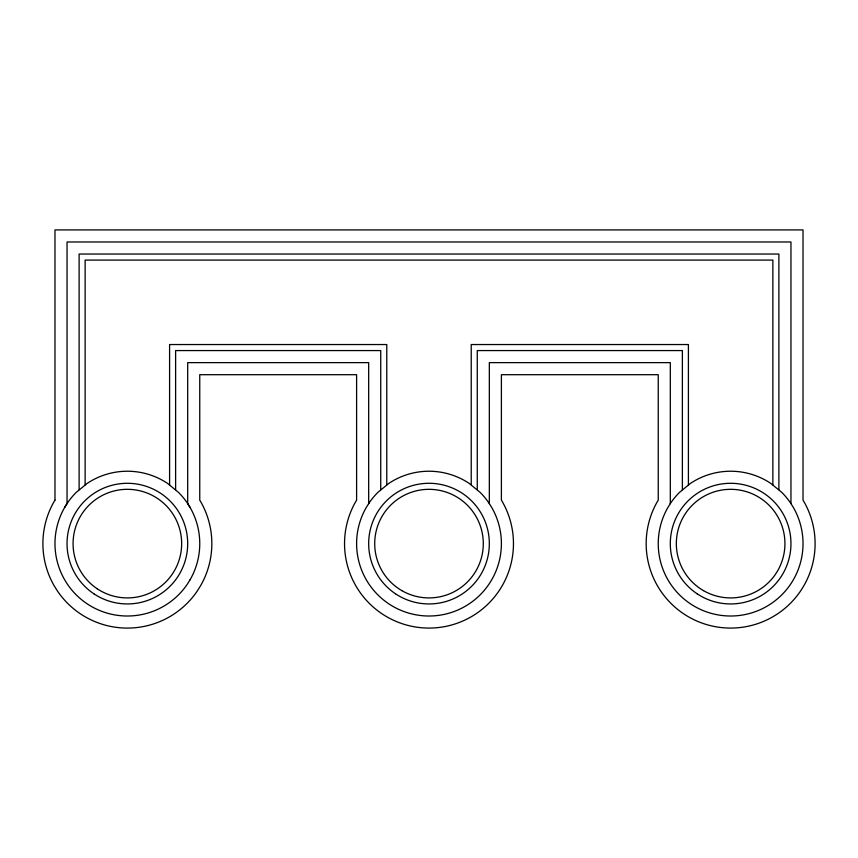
<?xml version="1.0" encoding="UTF-8"?>
<svg xmlns="http://www.w3.org/2000/svg" width="858" height="858" viewBox="0 0 858 858"><rect width="100%" height="100%" fill="white"/><g stroke="black" fill="none" stroke-linecap="round" stroke-linejoin="round"><path stroke-width="1.29" d="M64.672 507.421L67.171 503.399M187.559 503.399L190.058 507.421M790.958 503.614L790.958 241.977L67.042 241.977L67.042 503.614M778.892 489.682L778.892 254.043L79.108 254.043L79.108 489.682M772.865 484.867L772.865 260.081L85.135 260.081L85.135 484.867M688.406 484.867L688.406 344.541L471.224 344.541L471.224 484.867M682.378 489.682L682.378 350.568L477.262 350.568L477.262 489.682M670.312 503.614L670.312 362.634L489.328 362.634L489.328 503.614M386.776 484.867L386.776 344.541L169.594 344.541L169.594 484.867M380.738 489.682L380.738 350.568L175.622 350.568L175.622 489.682M368.672 503.614L368.672 362.634L187.688 362.634L187.688 503.614M54.976 500.171L54.215 501.383A84.459 84.459 0 0 0 54.215 585.853L57.132 590.54A84.459 84.459 0 0 0 197.597 590.54L200.515 585.853A84.459 84.459 0 0 0 200.515 501.383L199.753 500.171L199.753 374.699L356.606 374.699L356.606 500.171L355.856 501.383A84.459 84.459 0 0 0 429 628.077A84.459 84.459 0 0 0 502.144 501.383L501.394 500.171L501.394 374.699L658.247 374.699L658.247 500.171L657.485 501.383A84.459 84.459 0 0 0 730.641 628.077A84.459 84.459 0 0 0 803.785 501.383L803.024 500.171L803.024 229.923L54.976 229.923L54.976 500.171M190.058 579.815L187.559 583.837A72.394 72.394 0 0 1 67.171 583.837L64.672 579.815A72.394 72.394 0 0 1 76.18 492.428L87.141 483.429A72.394 72.394 0 0 1 167.589 483.429L178.55 492.428A72.394 72.394 0 0 1 190.058 579.815M368.811 503.399L366.302 507.421A72.394 72.394 0 0 0 429 616.012A72.394 72.394 0 0 0 491.698 507.421L489.189 503.399A72.394 72.394 0 0 0 480.19 492.428L469.219 483.429A72.394 72.394 0 0 0 388.781 483.429L377.81 492.428A72.394 72.394 0 0 0 368.811 503.399M670.441 503.399L667.942 507.421A72.394 72.394 0 0 0 730.641 616.012A72.394 72.394 0 0 0 793.328 507.421L790.829 503.399A72.394 72.394 0 0 0 781.82 492.428L770.859 483.429A72.394 72.394 0 0 0 690.411 483.429L679.45 492.428A72.394 72.394 0 0 0 670.441 503.399M401.855 590.636A54.29 54.29 0 0 0 483.29 543.618A54.29 54.29 0 0 0 401.855 496.6A54.29 54.29 0 0 0 401.855 590.636M395.484 593.779A60.328 60.328 0 0 0 489.199 547.565A60.328 60.328 0 0 0 402.316 489.51A60.328 60.328 0 0 0 395.484 593.779M703.485 590.636A54.29 54.29 0 0 0 784.931 543.618A54.29 54.29 0 0 0 703.485 496.6A54.29 54.29 0 0 0 703.485 590.636M697.114 593.779A60.328 60.328 0 0 0 790.829 547.565A60.328 60.328 0 0 0 703.957 489.51A60.328 60.328 0 0 0 697.114 593.779M97.201 588.76A54.29 54.29 0 0 0 181.542 547.168A54.29 54.29 0 0 0 103.346 494.927A54.29 54.29 0 0 0 97.201 588.76M93.844 593.779A60.328 60.328 0 0 0 187.559 547.565A60.328 60.328 0 0 0 100.686 489.51A60.328 60.328 0 0 0 93.844 593.779"/></g></svg>
